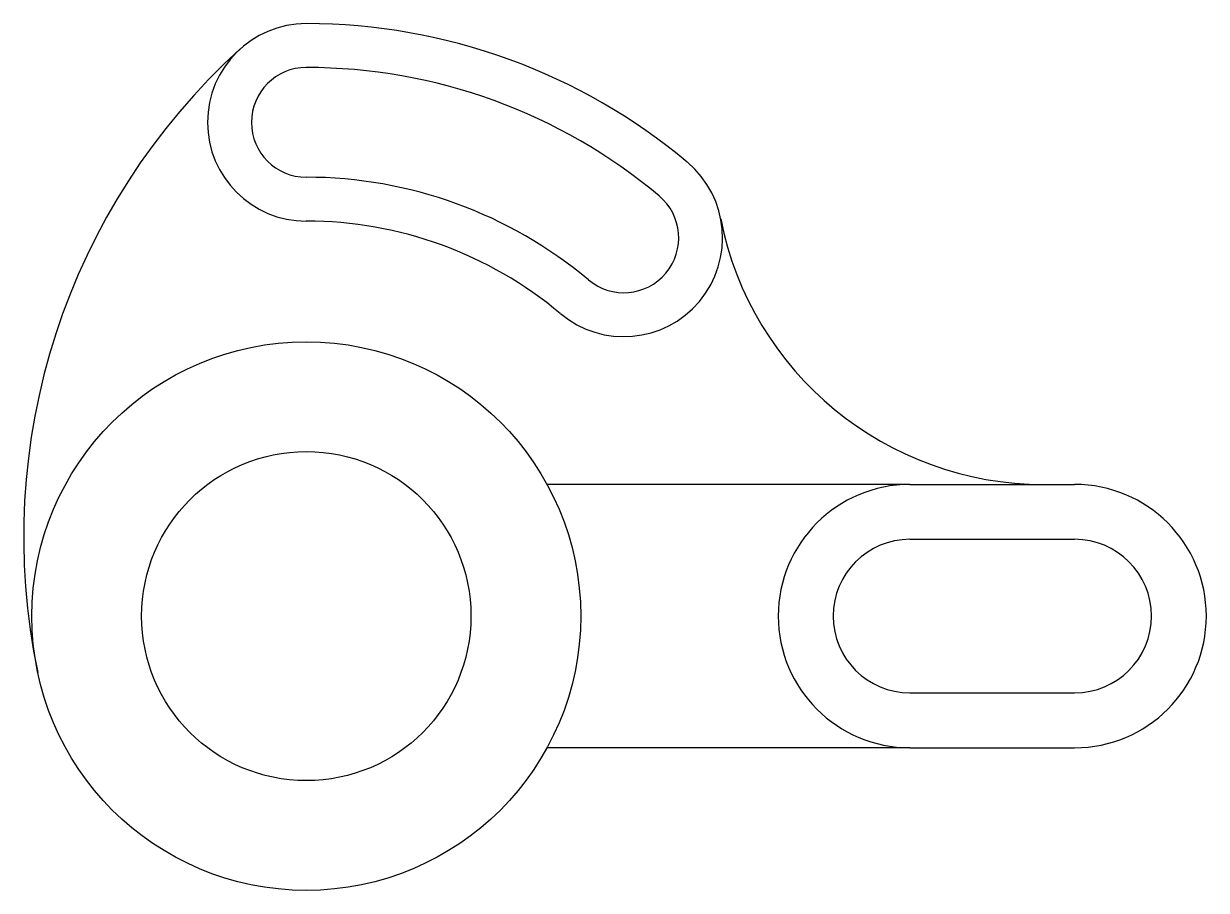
# Model space of a CAD drawing. Header units: millimetres. Extents: x 62 to 170, y 6 to 85.
import ezdxf

# ---------------------------------------------------------------- set-up
doc = ezdxf.new("R2010")
doc.units = ezdxf.units.MM
doc.layers.add('Contorno', color=7, linetype='Continuous', lineweight=25, true_color=0xffffff)

msp = doc.modelspace()

# ---------------------------------------------------------------- linework, layer by layer
at = {"layer": 'Contorno'}
for p, q in [((143, 43), (109.93, 43)), ((143, 43), (158, 43)), ((143, 38), (158, 38)), ((143, 24), (158, 24)), ((143, 19), (109.93, 19)), ((143, 19), (158, 19))]:
    msp.add_line(p, q, dxfattribs=at)
for radius in [25, 15]:
    msp.add_circle((88, 31), radius, dxfattribs=at)
for centre, radius, start, end in [((88, 76), 9, 90, 270), ((88, 31), 54, 50, 90), ((122.25, 38.21), 60, 132.1869, 191.8899), ((88, 76), 5, 90, 270), ((88, 31), 50, 50, 90), ((116.93, 65.47), 9, 230, 50), ((88, 31), 40, 50, 90), ((116.93, 65.47), 5, 230, 50), ((88, 31), 36, 50, 90), ((155.19, 73), 30, 191.1294, 270), ((143, 31), 12, 90, 270), ((158, 31), 12, 270, 90), ((143, 31), 7, 90, 270), ((158, 31), 7, 270, 90)]:
    msp.add_arc(centre, radius, start, end, dxfattribs=at)

doc.saveas('drawing.dxf')
